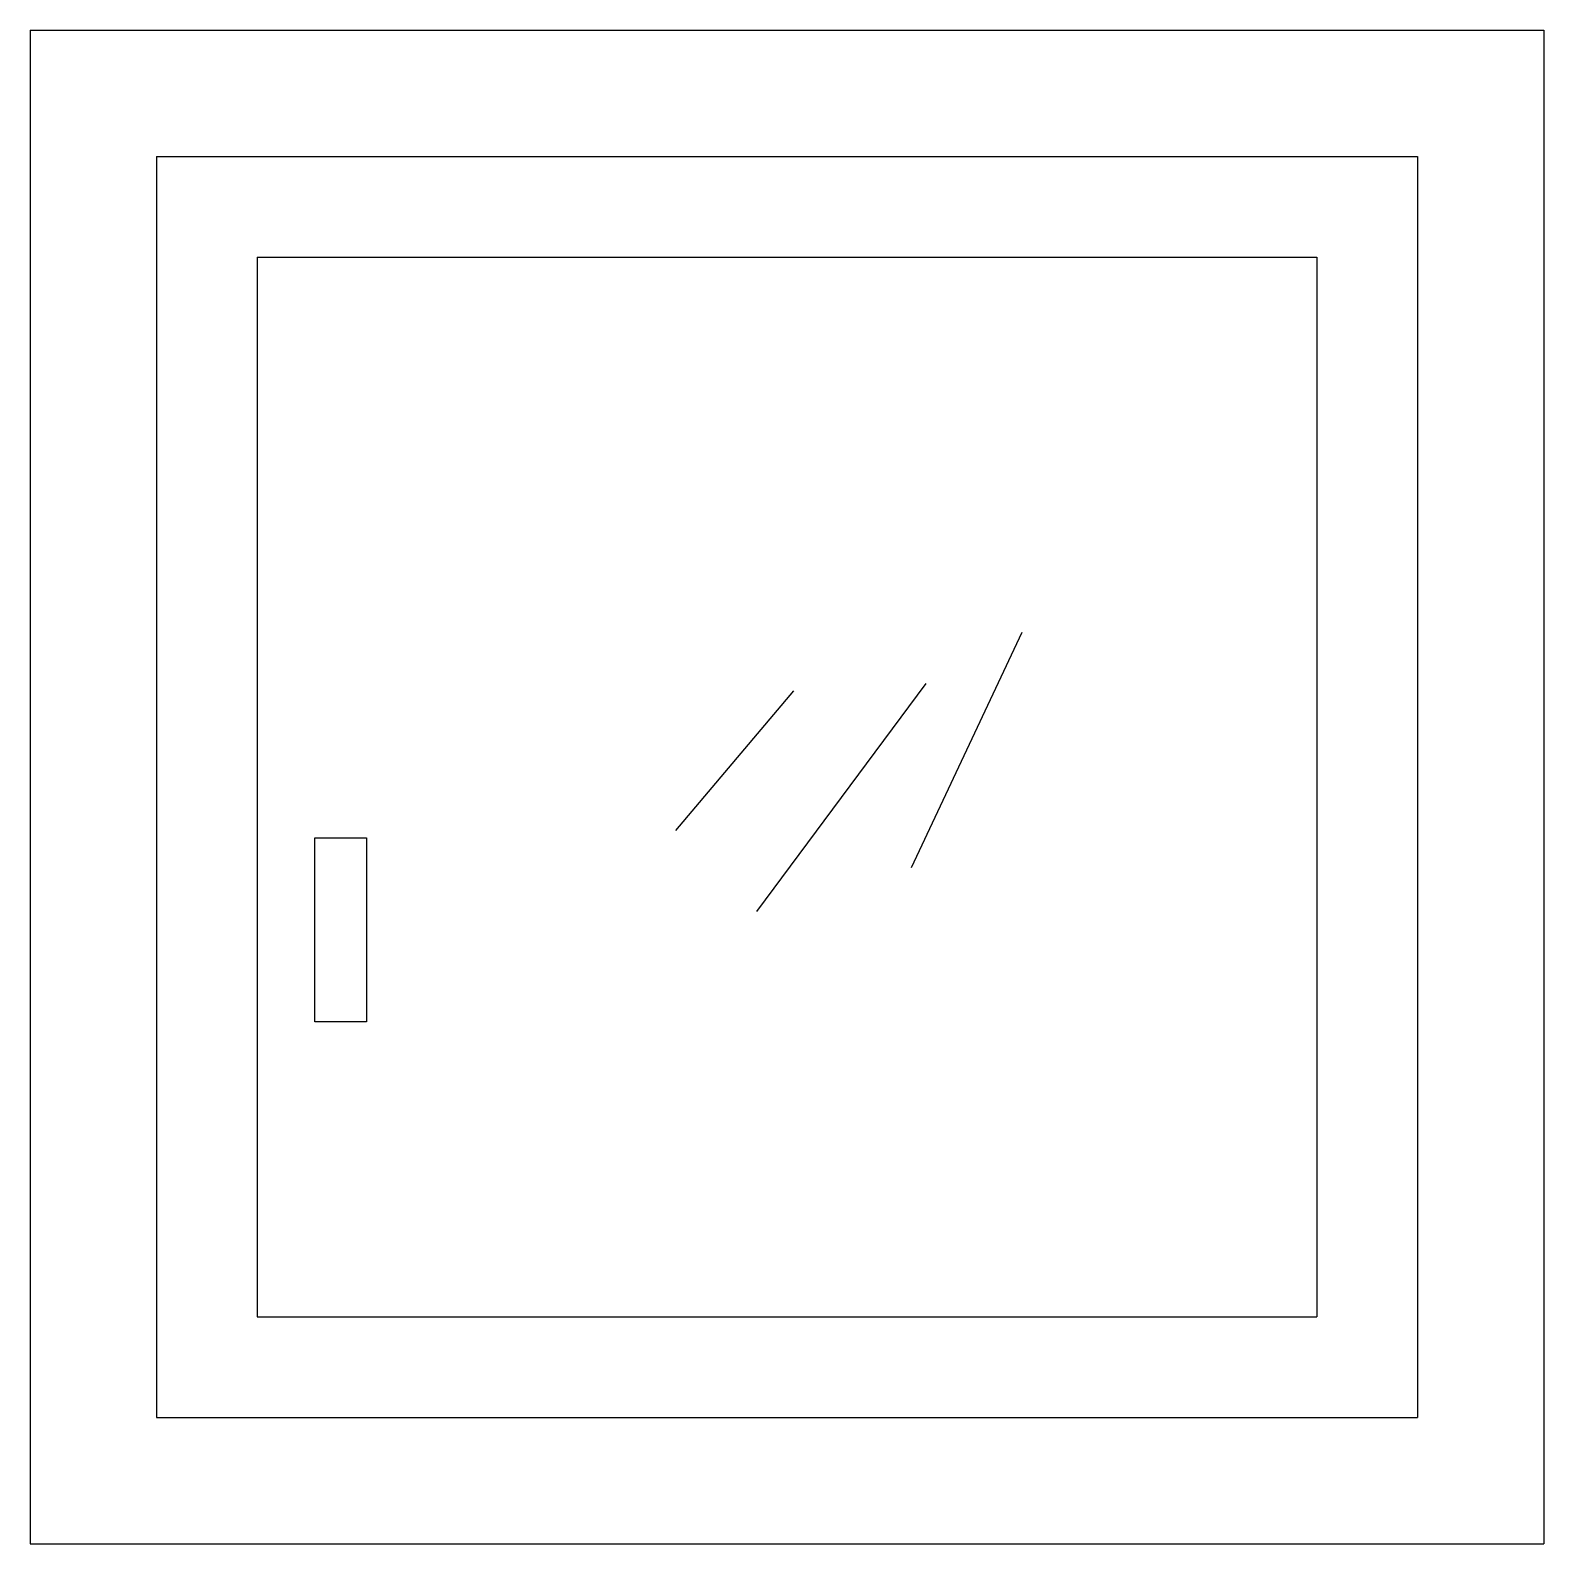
# Model space of a CAD drawing. Header units: millimetres. Extents: x 127.2 to 187.2, y 368.2 to 428.2.
import ezdxf

# ---------------------------------------------------------------- set-up
doc = ezdxf.new("R2010")
doc.units = ezdxf.units.MM

msp = doc.modelspace()

# ---------------------------------------------------------------- linework, layer by layer
at = {"linetype": 'ByBlock'}
for p, q in [((127.169, 428.199), (127.169, 368.199)), ((127.169, 428.199), (187.169, 428.199)), ((187.169, 428.199), (187.169, 368.199)), ((132.169, 423.199), (132.169, 373.199)), ((132.169, 423.199), (182.169, 423.199)), ((182.169, 423.199), (182.169, 373.199)), ((136.169, 419.199), (136.169, 377.199)), ((136.169, 419.199), (178.169, 419.199)), ((178.169, 419.199), (178.169, 377.199)), ((162.106, 395.011), (166.487, 404.34)), ((152.761, 396.469), (157.434, 402.008)), ((155.973, 393.262), (162.69, 402.3)), ((136.169, 377.199), (178.169, 377.199)), ((132.169, 373.199), (182.169, 373.199)), ((127.169, 368.199), (187.169, 368.199))]:
    msp.add_line(p, q, dxfattribs=at)
msp.add_lwpolyline([(138.451, 396.178), (140.496, 396.178), (140.496, 388.889), (138.451, 388.889)], close=True, dxfattribs=at)

doc.saveas('drawing.dxf')
